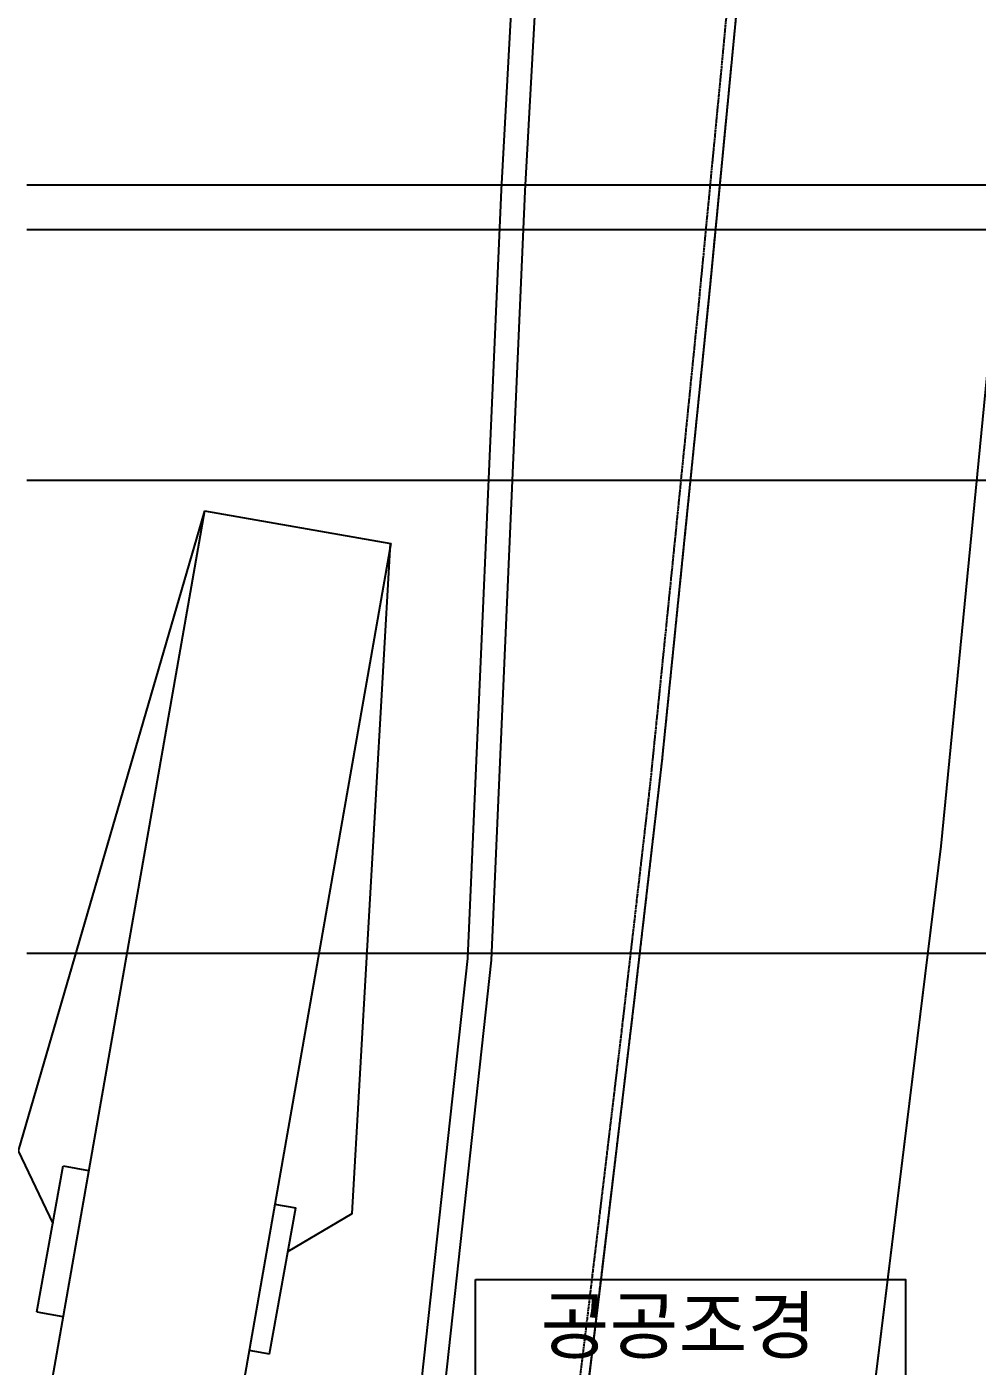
# Model space of a CAD drawing. Header units: metres. Extents: x 630750 to 860239, y 578133 to 726633.
# Drawn here: x 657203 to 677103, y 640767 to 668810 of the extents above; entities that cross this region are included whole.
import ezdxf

# ---------------------------------------------------------------- set-up
doc = ezdxf.new("R2010")
doc.units = ezdxf.units.M
doc.linetypes.add('SITE$0$ACAD$0$DASHED', pattern=[19.05, 12.7, -6.35])
doc.linetypes.add('SITE$0$PROPERTY', pattern=[37.5, 25, -2.5, 2.5, -2.5, 2.5, -2.5])
doc.layers.add('A-CEN-1', color=1, linetype='Continuous', plot=False)
for name, color, linetype in [('A-ETC-1', 7, 'Continuous'), ('A-ETC-ROAD-STRP', 251, 'Continuous'), ('A-TXT-M', 3, 'Continuous'), ('HYUN', 7, 'Continuous'), ('SITE$0$C-PROP', 72, 'SITE$0$ACAD$0$DASHED')]:
    doc.layers.add(name, color=color, linetype=linetype)
doc.layers.add('sol-land', color=8, linetype='Continuous', lineweight=25)
doc.styles.add('돋움', font='')
doc.styles.get('돋움').set_extended_font_data('Dotum')

# ---------------------------------------------------------------- blocks, each defined once
blk = doc.blocks.new('중간 단면 대지')
at = {"layer": 'A-ETC-1', "color": 8}
for points in [[(871175, 375451), (859245, 307531)], [(871171, 375451), (867270, 362052), (867995, 360530)], [(871175, 375451), (875075, 374766)], [(875075, 374766), (863145, 306846), (863145, 306846)], [(872919, 359944), (874263, 360737), (875071, 374766)], [(867661, 358680), (868213, 361737)], [(868213, 361737), (868745, 361640)], [(872642, 360936), (873084, 360856)], [(872532, 357799), (873084, 360856)], [(867661, 358680), (868208, 358581)], [(872105, 357877), (872532, 357799)]]:
    blk.add_lwpolyline(points, dxfattribs=at)
at = {"layer": 'A-ETC-ROAD-STRP', "ltscale": 1000}
for points in [[(878185, 348883), (874854, 349280), (876687, 366081), (877389, 382168), (878140, 395821), (879465, 415656)], [(878224, 349379), (875405, 349718), (877186, 366043), (877889, 382143), (878639, 395790), (879951, 415426)]]:
    blk.add_lwpolyline(points, dxfattribs=at)
at = {"layer": 'SITE$0$C-PROP', "color": 9, "linetype": 'SITE$0$PROPERTY'}
blk.add_lwpolyline([(940684, 422062), (884579, 420417), (884373, 416421), (884055, 409926), (883440, 399955), (883120, 394978), (882701, 390022), (882229, 385061), (881753, 380122), (881254, 375179), (880750, 370217), (880179, 365276), (879469, 359342), (878870, 354410), (878236, 349467), (877509, 344564), (876783, 339629), (927311, 324271)], dxfattribs=at)

msp = doc.modelspace()

# ---------------------------------------------------------------- linework, layer by layer
at = {"layer": 'A-CEN-1', "linetype": 'Continuous'}
for p, q in [((682204.4, 665495.2, 0), (657202.6, 665495.2, 0)), ((682204.4, 664560.2, 0), (657202.6, 664560.2, 0)), ((795684.4, 659310.2, 0), (657202.6, 659310.2, 0)), ((801753.1, 649410.2, 0), (657202.6, 649410.2, 0))]:
    msp.add_line(p, q, dxfattribs=at)
at = {"layer": 'A-TXT-M', "color": 7, "elevation": 0}
msp.add_lwpolyline([(666596.8, 642580.1), (675599.7, 642580.1), (675599.7, 640526), (666596.8, 640526)], close=True, dxfattribs=at)
at = {"layer": 'SITE$0$C-PROP', "color": 9, "linetype": 'SITE$0$PROPERTY'}
msp.add_lwpolyline([(730183.6, 704777), (674079.2, 703132.5), (673872.7, 699136), (673555.2, 692641.3), (672940.3, 682669.9), (672620, 677693.4), (672201.2, 672736.8), (671728.7, 667775.9), (671252.5, 662836.9), (670754.3, 657894.4), (670250.2, 652932.7), (669679.2, 647991.6), (668969.5, 642057.3), (668369.8, 637125.1), (667735.6, 632182.6), (667008.7, 627279.1), (666282.6, 622344), (716810.7, 606986.7)], dxfattribs=at)
at = {"layer": 'sol-land', "elevation": 0}
for points in [[(673975.3, 696631.2), (673805.2, 693151.3), (673190.3, 683179.9), (672870, 678203.4), (672451.2, 673246.8), (671978.7, 668285.9), (671502.5, 663346.9), (671004.3, 658404.4), (670500.2, 653442.7), (669929.2, 648501.6), (669219.4, 642567.3), (668619.8, 637635.1), (667985.5, 632692.6), (667258.7, 627789.1), (666532.6, 622854), (672331.5, 621091.5), (673228.8, 627145.1), (673227.9, 627145.4), (673859.5, 631404.3), (676346.9, 651651.6), (678327.4, 671954.7), (679799.7, 692301), (679897.7, 694374.1)], [(672584, 674817.4), (672451.4, 673248), (671978.9, 668287.1), (671502.7, 663348.1), (671004.5, 658405.6), (670500.4, 653443.9), (669929.4, 648502.8), (669219.6, 642568.5), (668620, 637636.3), (667985.7, 632693.8), (667258.9, 627790.3), (666532.8, 622855.2), (672331.7, 621092.7), (673229, 627146.3), (673228.1, 627146.6), (673859.7, 631405.5), (676347.1, 651652.8), (678327.6, 671955.9), (678406.7, 673049.3)]]:
    msp.add_lwpolyline(points, dxfattribs=at)

# ---------------------------------------------------------------- block references
at = {"layer": 'HYUN'}
msp.add_blockref('중간 단면 대지', (-210250, 283225.3, 0), dxfattribs=at)

# ---------------------------------------------------------------- texts
at = {"layer": 'A-TXT-M', "style": '돋움'}
msp.add_text('공공조경', height=1152, rotation=0, dxfattribs=at).set_placement((667957.5, 641046.1, 0))

doc.saveas('drawing.dxf')
